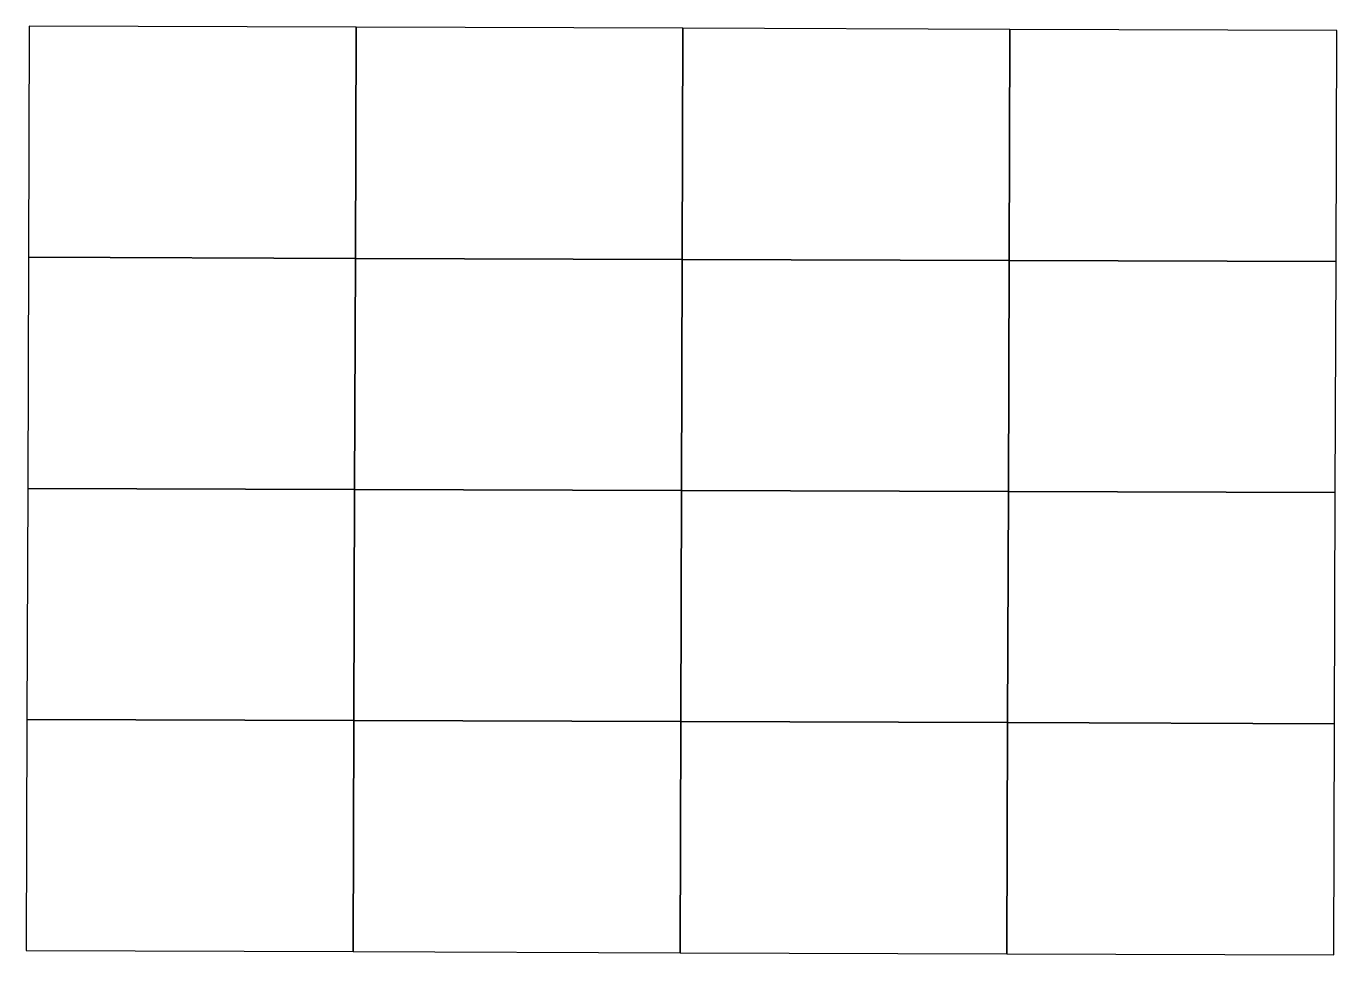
# Model space of a CAD drawing. Header units: millimetres. Extents: x 199975 to 224841, y 1596601 to 1602941.
# Drawn here: x 215894 to 224841, y 1596601 to 1602941 of the extents above; entities that cross this region are included whole.
import ezdxf

# ---------------------------------------------------------------- set-up
doc = ezdxf.new("R2010")
doc.units = ezdxf.units.MM
doc.layers.add('CHAINAGE', color=7, linetype='Continuous')
doc.layers.add('text2', color=7, linetype='Continuous')
doc.layers.get('text2').off()

# ---------------------------------------------------------------- blocks, each defined once
blk = doc.blocks.new('ao')
at = {"layer": 'CHAINAGE', "color": 2, "linetype": 'Continuous', "lineweight": -2}
for points in [[(-594, 420), (-594, 210), (-297, 210), (-297, 420), (-594, 420)], [(-297, 420), (-297, 210), (0, 210), (0, 420), (-297, 420)], [(0, 420), (0, 210), (297, 210), (297, 420), (0, 420)], [(297, 420), (297, 210), (594, 210), (594, 420), (297, 420)], [(-594, 210), (-594, 0), (-297, 0), (-297, 210), (-594, 210)], [(-297, 210), (-297, 0), (0, 0), (0, 210), (-297, 210)], [(0, 210), (0, 0), (297, 0), (297, 210), (0, 210)], [(297, 210), (297, 0), (594, 0), (594, 210), (297, 210)], [(-594, 0), (-594, -210), (-297, -210), (-297, 0), (-594, 0)], [(-297, 0), (-297, -210), (0, -210), (0, 0), (-297, 0)], [(0, 0), (0, -210), (297, -210), (297, 0), (0, 0)], [(297, 0), (297, -210), (594, -210), (594, 0), (297, 0)], [(-594, -210), (-594, -420), (-297, -420), (-297, -210), (-594, -210)], [(-297, -210), (-297, -420), (0, -420), (0, -210), (-297, -210)], [(0, -210), (0, -420), (297, -420), (297, -210), (0, -210)], [(297, -210), (297, -420), (594, -420), (594, -210), (297, -210)]]:
    blk.add_lwpolyline(points, dxfattribs=at)

msp = doc.modelspace()

# ---------------------------------------------------------------- block references
at = {"layer": 'text2', "color": 1, "xscale": 7.514184291602486, "yscale": 7.514184291602486, "zscale": 7.514184291602486, "rotation": 359.8150098757457}
msp.add_blockref('ao', (220367.5, 1599771), dxfattribs=at)

doc.saveas('drawing.dxf')
